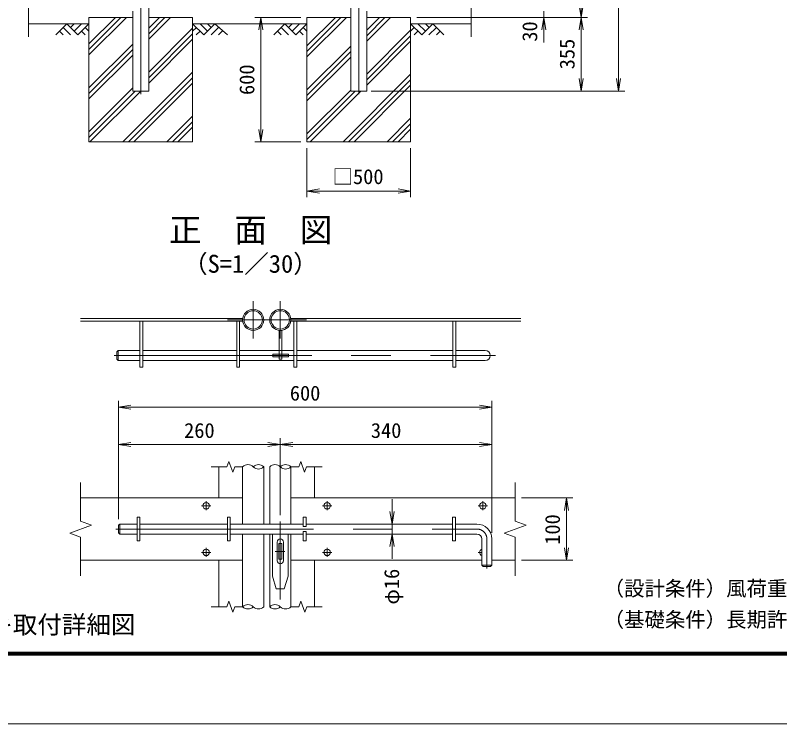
# Model space of a CAD drawing. Units: millimetres, scale not verified, with parts at other scales. Extents: x -6300 to 6300, y -4455 to 4455.
# Drawn here: x -3685 to 0, y -4455 to -1038 of the extents above; entities that cross this region are included whole.
import ezdxf
from ezdxf.enums import TextEntityAlignment as Align

# ---------------------------------------------------------------- set-up
doc = ezdxf.new("R2010")
doc.units = ezdxf.units.MM
doc.header["$LTSCALE"] = 30
doc.linetypes.add('DASHED', pattern=[7.5, 6, -1.5])
doc.linetypes.add('USER1', pattern=[50.8, 31.75, -6.35, 6.35, -6.35])
for name, color, linetype, lineweight in [('0-0_D-STR1', 1, 'Continuous', 18), ('0-1_D-DCR-HCH', 7, 'Continuous', 9), ('0-2_D-STR4', 7, 'Continuous', 9), ('0-3_D-BGD', 7, 'Continuous', 9), ('0-4_D-STR3', 3, 'Continuous', 13), ('0-5_D-STR-DIM', 7, 'Continuous', 9), ('0-6_0', 7, 'Continuous', 9), ('0-8_D-TTL-TXT', 7, 'Continuous', 18), ('0-A_D-BMK', 2, 'USER1', 13), ('0-B_D-TTL', 7, 'Continuous', 9)]:
    doc.layers.add(name, color=color, linetype=linetype, lineweight=lineweight)
doc.styles.add('ＭＳ ゴシック', font='')
doc.styles.get('ＭＳ ゴシック').set_extended_font_data('MS Gothic')

# ---------------------------------------------------------------- blocks, each defined once
blk = doc.blocks.new('_Open')
at = {"layer": '0-6_0'}
blk.add_line((-30, 5), (0, 0), dxfattribs=at)
blk.add_lwpolyline([(-30, -5), (0, 0), (-30, 0)], dxfattribs=at)

msp = doc.modelspace()

# ---------------------------------------------------------------- linework, layer by layer
at = {"layer": '0-0_D-STR1'}
for p, q in [((-3042.24, -41.91), (-3042.24, -1403.91)), ((-2589.13, -2500.58), (-3370.45, -2500.58)), ((-2357.53, -2500.58), (-1247.93, -2500.58)), ((-2589.13, -2514.08), (-3370.45, -2514.08)), ((-2357.53, -2514.08), (-1247.93, -2514.08)), ((-2703.58, -3215.96), (-2703.58, -3365.96)), ((-2589.58, -3215.96), (-2589.58, -3491.96)), ((-2487.58, -3215.96), (-2487.58, -3491.96)), ((-2459.08, -3215.96), (-2459.08, -3491.96)), ((-2357.08, -3215.96), (-2357.08, -3491.96)), ((-2243.08, -3215.96), (-2243.08, -3365.96)), ((-2589.58, -3365.96), (-3370.45, -3365.96)), ((-2357.08, -3365.96), (-1275.58, -3365.96)), ((-2589.58, -3539.96), (-2589.58, -3890.96)), ((-2487.58, -3539.96), (-2487.58, -3890.96)), ((-2459.08, -3539.96), (-2459.08, -3890.96)), ((-2357.08, -3539.96), (-2357.08, -3890.96)), ((-2589.58, -3665.96), (-3370.45, -3665.96)), ((-2703.58, -3665.96), (-2703.58, -3890.96)), ((-2357.08, -3665.96), (-1436.08, -3665.96)), ((-2243.08, -3665.96), (-2243.08, -3890.96)), ((-1388.08, -3665.96), (-1275.58, -3665.96))]:
    msp.add_line(p, q, dxfattribs=at)
for points in [[(-2067.74, 981.09), (-2067.74, -1403.91), (-1991.44, -1403.91), (-1991.44, -1018.91)], [(-3042.24, -1403.91), (-3118.54, -1403.91), (-3118.54, -1018.91)]]:
    msp.add_lwpolyline(points, dxfattribs=at)
for centre, radius in [((-2538.58, -2507.33), 51), ((-2538.58, -2507.33), 44.1), ((-2408.08, -2507.33), 51), ((-2408.08, -2507.33), 44.1)]:
    msp.add_circle(centre, radius, dxfattribs=at)
at = {"layer": '0-1_D-DCR-HCH'}
for p, q in [((-3330.39, -1229.68), (-3149.62, -1048.91)), ((-3330.39, -1203.17), (-3176.14, -1048.91)), ((-3330.39, -1176.65), (-3202.66, -1048.91)), ((-3042.24, -1153.66), (-2937.49, -1048.91)), ((-3042.24, -1127.15), (-2964.01, -1048.91)), ((-3042.24, -1100.63), (-2990.53, -1048.91)), ((-2279.59, -1239.54), (-2088.96, -1048.91)), ((-2279.59, -1213.03), (-2115.48, -1048.91)), ((-2279.59, -1186.51), (-2142, -1048.91)), ((-1991.44, -1163.52), (-1876.83, -1048.91)), ((-1991.44, -1137.01), (-1903.35, -1048.91)), ((-1991.44, -1110.49), (-1929.86, -1048.91)), ((-3436.82, -1078.91), (-3490.03, -1132.12)), ((-3454.56, -1096.65), (-3418.92, -1132.12)), ((-3436.82, -1078.91), (-3383.61, -1132.12)), ((-3419.17, -1096.74), (-3401.34, -1078.91)), ((-3401.34, -1114.39), (-3365.87, -1078.91)), ((-3383.61, -1132.12), (-3330.39, -1078.91)), ((-3348.13, -1096.65), (-3330.39, -1114.31)), ((-3042.24, -1312.76), (-2830.39, -1100.91)), ((-2777.18, -1132.12), (-2830.39, -1078.91)), ((-2812.66, -1096.65), (-2830.39, -1114.31)), ((-2759.44, -1114.39), (-2794.92, -1078.91)), ((-2723.97, -1078.91), (-2777.18, -1132.12)), ((-2741.71, -1096.65), (-2759.44, -1078.91)), ((-2706.23, -1096.65), (-2741.87, -1132.12)), ((-2723.97, -1078.91), (-2662.86, -1132.12)), ((-2386.02, -1078.91), (-2439.23, -1132.12)), ((-2403.76, -1096.65), (-2368.12, -1132.12)), ((-2386.02, -1078.91), (-2332.81, -1132.12)), ((-2368.28, -1096.65), (-2350.54, -1078.91)), ((-2350.54, -1114.39), (-2315.07, -1078.91)), ((-2332.81, -1132.12), (-2279.59, -1078.91)), ((-2297.33, -1096.65), (-2279.59, -1114.31)), ((-1726.38, -1132.12), (-1779.59, -1078.91)), ((-1761.86, -1096.65), (-1779.59, -1114.31)), ((-1708.64, -1114.39), (-1744.12, -1078.91)), ((-1673.17, -1078.91), (-1726.38, -1132.12)), ((-1690.81, -1096.74), (-1708.64, -1078.91)), ((-1655.43, -1096.65), (-1691.07, -1132.12)), ((-1673.17, -1078.91), (-1619.96, -1132.12)), ((-3472.29, -1114.39), (-3454.47, -1132.12)), ((-3365.87, -1114.39), (-3348.05, -1132.12)), ((-3042.24, -1339.28), (-2830.39, -1127.43)), ((-2794.92, -1114.39), (-2812.74, -1132.12)), ((-2688.5, -1114.39), (-2706.31, -1132.12)), ((-2421.49, -1114.39), (-2403.67, -1132.12)), ((-2315.07, -1114.39), (-2297.25, -1132.12)), ((-1991.44, -1322.62), (-1779.59, -1110.77)), ((-1991.44, -1349.14), (-1779.59, -1137.29)), ((-1744.12, -1114.39), (-1761.94, -1132.12)), ((-1637.7, -1114.39), (-1655.51, -1132.12)), ((-3330.39, -1388.78), (-3118.54, -1176.93)), ((-3042.24, -1365.8), (-2830.39, -1153.95)), ((-1991.44, -1375.66), (-1779.59, -1163.81)), ((-3330.39, -1415.3), (-3118.54, -1203.45)), ((-2279.59, -1398.64), (-2067.74, -1186.79)), ((-2279.59, -1425.16), (-2067.74, -1213.31)), ((-3330.39, -1441.81), (-3118.54, -1229.96)), ((-2279.59, -1451.67), (-2067.74, -1239.82)), ((-3166.26, -1648.91), (-2830.39, -1313.05)), ((-2105.6, -1648.91), (-1779.59, -1322.91)), ((-3139.74, -1648.91), (-2830.39, -1339.56)), ((-2079.08, -1648.91), (-1779.59, -1349.42)), ((-3330.39, -1600.91), (-3118.54, -1389.06)), ((-3113.23, -1648.91), (-2830.39, -1366.08)), ((-2279.59, -1610.77), (-2067.74, -1398.92)), ((-2052.57, -1648.91), (-1779.59, -1375.94)), ((-3330.39, -1627.43), (-3106.88, -1403.91)), ((-3325.36, -1648.91), (-3080.36, -1403.91)), ((-2279.59, -1637.29), (-2046.22, -1403.91)), ((-2264.7, -1648.91), (-2019.7, -1403.91)), ((-2954.13, -1648.91), (-2830.39, -1525.18)), ((-1893.47, -1648.91), (-1779.59, -1535.04)), ((-2927.61, -1648.91), (-2830.39, -1551.69)), ((-2901.1, -1648.91), (-2830.39, -1578.21)), ((-1866.95, -1648.91), (-1779.59, -1561.55)), ((-1840.44, -1648.91), (-1779.59, -1588.07))]:
    msp.add_line(p, q, dxfattribs=at)
at = {"layer": '0-2_D-STR4'}
for p, q in [((-3330.39, -1048.91), (-3118.54, -1048.91)), ((-2067.74, -1048.91), (-2279.59, -1048.91)), ((-1779.59, -1048.91), (-1991.44, -1048.91))]:
    msp.add_line(p, q, dxfattribs=at)
for points in [[(-3042.24, -1048.91), (-2830.39, -1048.91), (-2830.39, -1648.91), (-3330.39, -1648.91), (-3330.39, -1048.91)], [(-2279.59, -1048.91), (-2279.59, -1648.91), (-1779.59, -1648.91), (-1779.59, -1048.91)]]:
    msp.add_lwpolyline(points, dxfattribs=at)
at = {"layer": '0-3_D-BGD'}
for p, q in [((-3622.49, -1078.91), (-3330.39, -1078.91)), ((-2279.59, -1078.91), (-2830.39, -1078.91)), ((-1487.49, -1078.91), (-1779.59, -1078.91))]:
    msp.add_line(p, q, dxfattribs=at)
at = {"layer": '0-4_D-STR3'}
for p, q in [((-3084.58, -2736.08), (-3084.58, -2514.08)), ((-3071.08, -2736.08), (-3071.08, -2514.08)), ((-2618.08, -2736.08), (-2618.08, -2514.08)), ((-2604.58, -2736.08), (-2604.58, -2514.08)), ((-2342.08, -2736.08), (-2342.08, -2514.08)), ((-2328.58, -2736.08), (-2328.58, -2514.08)), ((-1575.58, -2736.08), (-1575.58, -2514.08)), ((-1562.08, -2736.08), (-1562.08, -2514.08)), ((-2413.33, -2558.33), (-2399.83, -2558.33)), ((-2413.33, -2655.08), (-2413.33, -2558.33)), ((-2399.83, -2655.08), (-2399.83, -2558.33)), ((-3195.58, -2661.08), (-3189.58, -2655.08)), ((-3195.58, -2697.08), (-3195.58, -2661.08)), ((-3189.58, -2655.08), (-3084.58, -2655.08)), ((-3189.58, -2655.08), (-3189.58, -2703.08)), ((-3071.08, -2655.08), (-2618.08, -2655.08)), ((-2604.58, -2655.08), (-2342.08, -2655.08)), ((-2328.58, -2655.08), (-1575.58, -2655.08)), ((-1562.08, -2655.08), (-1419.58, -2655.08)), ((-3195.58, -2697.08), (-3189.58, -2703.08)), ((-3189.58, -2703.08), (-3084.58, -2703.08)), ((-3071.08, -2703.08), (-2618.08, -2703.08)), ((-2604.58, -2703.08), (-2342.08, -2703.08)), ((-2328.58, -2703.08), (-1575.58, -2703.08)), ((-1562.08, -2703.08), (-1419.58, -2703.08)), ((-3084.58, -2736.08), (-3071.08, -2736.08)), ((-2618.08, -2736.08), (-2604.58, -2736.08)), ((-2342.08, -2736.08), (-2328.58, -2736.08)), ((-1575.58, -2736.08), (-1562.08, -2736.08)), ((-3098.08, -3458.96), (-3084.58, -3458.96)), ((-3098.08, -3458.96), (-3098.08, -3572.96)), ((-3084.58, -3458.96), (-3084.58, -3572.96)), ((-2663.08, -3458.96), (-2663.08, -3572.96)), ((-2663.08, -3458.96), (-2649.58, -3458.96)), ((-2649.58, -3458.96), (-2649.58, -3572.96)), ((-2297.08, -3458.96), (-2297.08, -3503.96)), ((-2297.08, -3458.96), (-2283.58, -3458.96)), ((-2283.58, -3458.96), (-2283.58, -3503.96)), ((-1577.08, -3458.96), (-1577.08, -3572.96)), ((-1577.08, -3458.96), (-1563.58, -3458.96)), ((-1563.58, -3458.96), (-1563.58, -3572.96)), ((-3188.08, -3497.96), (-3182.08, -3491.96)), ((-3188.08, -3497.96), (-3188.08, -3533.96)), ((-3182.08, -3491.96), (-3098.08, -3491.96)), ((-3182.08, -3491.96), (-3182.08, -3539.96)), ((-3084.58, -3491.96), (-2663.08, -3491.96)), ((-2649.58, -3491.96), (-2297.08, -3491.96)), ((-2283.58, -3491.96), (-1577.08, -3491.96)), ((-1563.58, -3491.96), (-1460.08, -3491.96)), ((-3188.08, -3533.96), (-3182.08, -3539.96)), ((-2297.08, -3503.96), (-2283.58, -3503.96)), ((-2297.08, -3527.96), (-2283.58, -3527.96)), ((-2297.08, -3527.96), (-2297.08, -3572.96)), ((-2283.58, -3527.96), (-2283.58, -3572.96)), ((-3182.08, -3539.96), (-3098.08, -3539.96)), ((-3098.08, -3572.96), (-3084.58, -3572.96)), ((-3084.58, -3539.96), (-2663.08, -3539.96)), ((-2663.08, -3572.96), (-2649.58, -3572.96)), ((-2649.58, -3539.96), (-2297.08, -3539.96)), ((-2445.58, -3539.96), (-2445.58, -3743.96)), ((-2370.58, -3539.96), (-2370.58, -3743.96)), ((-2297.08, -3572.96), (-2283.58, -3572.96)), ((-2283.58, -3539.96), (-1577.08, -3539.96)), ((-1577.08, -3572.96), (-1563.58, -3572.96)), ((-1563.58, -3539.96), (-1460.08, -3539.96)), ((-1388.08, -3563.96), (-1388.08, -3689.96)), ((-2423.08, -3578.96), (-2423.08, -3668.96)), ((-2414.83, -3586.46), (-2401.33, -3586.46)), ((-2414.83, -3586.46), (-2414.83, -3661.46)), ((-2401.33, -3586.46), (-2401.33, -3661.46)), ((-2393.08, -3578.96), (-2393.08, -3668.96)), ((-2414.83, -3661.46), (-2401.33, -3661.46)), ((-1436.08, -3689.96), (-1388.08, -3689.96)), ((-1430.08, -3695.96), (-1394.08, -3695.96)), ((-1394.08, -3695.96), (-1388.08, -3689.96)), ((-2445.58, -3743.96), (-2427.58, -3803.96)), ((-2388.58, -3803.96), (-2370.58, -3743.96)), ((-2427.58, -3803.96), (-2388.58, -3803.96))]:
    msp.add_line(p, q, dxfattribs=at)
at = {"layer": '0-4_D-STR3', "color": 4, "linetype": 'DASHED', "lineweight": 9}
for p, q in [((-2444.08, -2672.33), (-2369.08, -2672.33)), ((-2444.08, -2672.33), (-2444.08, -2685.83)), ((-2444.08, -2685.83), (-2369.08, -2685.83)), ((-2413.33, -2655.08), (-2413.33, -2696.33)), ((-2399.83, -2655.08), (-2399.83, -2696.33)), ((-2369.08, -2672.33), (-2369.08, -2685.83)), ((-2413.33, -2696.33), (-2399.83, -2696.33))]:
    msp.add_line(p, q, dxfattribs=at)
at = {"layer": '0-4_D-STR3'}
msp.add_lwpolyline([(-1436.08, -3563.96), (-1436.08, -3689.96), (-1430.08, -3695.96)], dxfattribs=at)
for centre in [(-2765.08, -3403.46), (-2181.58, -3403.46), (-1431.58, -3403.46), (-2765.08, -3628.46), (-2181.58, -3628.46)]:
    msp.add_circle(centre, 15.75, dxfattribs=at)
for centre, radius, start, end in [((-1419.58, -2679.08), 24, 270, 90), ((-1460.08, -3563.96), 72, 0, 90), ((-2408.08, -3578.96), 15, 0, 180), ((-1460.08, -3563.96), 24, 0, 90), ((-1431.58, -3628.46), 15.75, 106.60155, 253.39845), ((-2408.08, -3668.96), 15, 180, 0)]:
    msp.add_arc(centre, radius, start, end, dxfattribs=at)
at = {"layer": '0-5_D-STR-DIM'}
for p, q in [((-777.49, -1343.91), (-777.49, 1916.09)), ((-3622.49, -1141.91), (-3622.49, 425.44)), ((-1487.49, -1141.91), (-1487.49, 425.44)), ((-1137.49, -1048.91), (-1137.49, -1018.91)), ((-2309.59, -1048.91), (-2531.37, -1048.91)), ((-1749.59, -1048.91), (-1107.49, -1048.91)), ((-1749.59, -1048.91), (-927.49, -1048.91)), ((-1749.59, -1048.91), (-927.49, -1048.91)), ((-2501.37, -1588.91), (-2501.37, -1108.91)), ((-1137.49, -1108.91), (-1137.49, -1168.91)), ((-957.49, -1108.91), (-957.49, -1343.91)), ((-1969.34, -1403.91), (-747.49, -1403.91)), ((-1969.34, -1403.91), (-927.49, -1403.91)), ((-2309.59, -1648.91), (-2531.37, -1648.91)), ((-2279.59, -1678.91), (-2279.59, -1915.85)), ((-1779.59, -1678.91), (-1779.59, -1915.85)), ((-2219.59, -1885.85), (-1839.59, -1885.85)), ((-3188.08, -3467.96), (-3188.08, -2898.43)), ((-1388.08, -3533.96), (-1388.08, -2898.43)), ((-3128.08, -2928.43), (-1448.08, -2928.43)), ((-3188.08, -3467.96), (-3188.08, -3078.43)), ((-2408.08, -3449.9), (-2408.08, -3078.43)), ((-2408.08, -3449.9), (-2408.08, -3078.43)), ((-1388.08, -3533.96), (-1388.08, -3078.43)), ((-3128.08, -3108.43), (-2468.08, -3108.43)), ((-2348.08, -3108.43), (-1448.08, -3108.43)), ((-2656.2, -3189.53), (-2665.82, -3215.96)), ((-2636.96, -3242.39), (-2656.2, -3189.53)), ((-2309.7, -3189.53), (-2319.32, -3215.96)), ((-2290.46, -3242.39), (-2309.7, -3189.53)), ((-2665.82, -3215.96), (-2741.08, -3215.96)), ((-2627.34, -3215.96), (-2636.96, -3242.39)), ((-2627.34, -3215.96), (-2589.58, -3215.96)), ((-2357.08, -3215.96), (-2319.32, -3215.96)), ((-2280.84, -3215.96), (-2290.46, -3242.39)), ((-2280.84, -3215.96), (-2205.58, -3215.96)), ((-3370.45, -3290.96), (-3370.45, -3477.48)), ((-1275.58, -3290.96), (-1275.58, -3477.48)), ((-1869.39, -3431.96), (-1869.39, -3371.96)), ((-1245.58, -3365.96), (-997.95, -3365.96)), ((-1027.95, -3605.96), (-1027.95, -3425.96)), ((-3423.3, -3535.2), (-3317.59, -3496.72)), ((-3317.59, -3496.72), (-3370.45, -3477.48)), ((-1789.96, -3491.96), (-1899.39, -3491.96)), ((-1869.39, -3539.96), (-1869.39, -3491.96)), ((-1328.44, -3535.2), (-1222.72, -3496.72)), ((-1222.72, -3496.72), (-1275.58, -3477.48)), ((-3370.45, -3554.44), (-3423.3, -3535.2)), ((-1275.58, -3554.44), (-1328.44, -3535.2)), ((-3370.45, -3554.44), (-3370.45, -3740.96)), ((-1789.96, -3539.96), (-1899.39, -3539.96)), ((-1275.58, -3554.44), (-1275.58, -3740.96)), ((-1869.39, -3599.96), (-1869.39, -3659.96)), ((-1245.58, -3665.96), (-997.95, -3665.96)), ((-2656.07, -3864.53), (-2665.69, -3890.96)), ((-2636.83, -3917.39), (-2656.07, -3864.53)), ((-2309.57, -3864.53), (-2319.19, -3890.96)), ((-2290.33, -3917.39), (-2309.57, -3864.53)), ((-2665.95, -3890.96), (-2741.21, -3890.96)), ((-2627.21, -3890.96), (-2636.83, -3917.39)), ((-2627.21, -3890.96), (-2589.58, -3890.96)), ((-2356.95, -3890.96), (-2319.19, -3890.96)), ((-2280.71, -3890.96), (-2290.33, -3917.39)), ((-2280.71, -3890.96), (-2205.45, -3890.96))]:
    msp.add_line(p, q, dxfattribs=at)
for centre, start, end in [((-2564.08, -3241.63), 45.18146, 134.81854), ((-2513.08, -3241.63), 45.18146, 134.81854), ((-2433.58, -3241.63), 45.18146, 134.81854), ((-2382.58, -3241.63), 45.18146, 134.81854), ((-2513.08, -3190.3), 225.18146, 314.81854), ((-2382.58, -3190.3), 225.18146, 314.81854), ((-2564.08, -3916.63), 45.18146, 134.81854), ((-2564.08, -3865.3), 225.18146, 314.81854), ((-2513.08, -3865.3), 225.18146, 314.81854), ((-2433.58, -3916.63), 45.18146, 134.81854), ((-2433.58, -3865.3), 225.18146, 314.81854), ((-2382.58, -3865.3), 225.18146, 314.81854)]:
    msp.add_arc(centre, 36.18, start, end, dxfattribs=at)
at = {"layer": '0-A_D-BMK'}
for p, q in [((-3080.39, -1418.91), (-3080.39, 1991.09)), ((-2029.59, -1418.91), (-2029.59, 1991.09)), ((-2538.58, -2597.33), (-2538.58, -2417.33)), ((-2408.08, -2597.33), (-2408.08, -2417.33)), ((-2663.08, -2507.33), (-2282.08, -2507.33)), ((-3208.6, -2679.08), (-1369.76, -2679.08)), ((-2765.08, -3381.14), (-2765.08, -3425.78)), ((-2181.58, -3381.14), (-2181.58, -3425.78)), ((-1431.58, -3381.14), (-1431.58, -3425.78)), ((-2787.4, -3403.46), (-2742.76, -3403.46)), ((-2159.26, -3403.46), (-2203.9, -3403.46)), ((-1409.26, -3403.46), (-1453.9, -3403.46)), ((-2408.08, -3479.9), (-2408.08, -3856.5)), ((-3200.4, -3515.96), (-1460.08, -3515.96)), ((-1412.08, -3563.96), (-1412.08, -3705.76)), ((-2765.08, -3606.14), (-2765.08, -3650.78)), ((-2181.58, -3606.14), (-2181.58, -3650.78)), ((-2787.4, -3628.46), (-2742.76, -3628.46)), ((-2432.36, -3623.96), (-2385.72, -3623.96)), ((-2159.26, -3628.46), (-2203.9, -3628.46)), ((-1436.08, -3628.46), (-1453.9, -3628.46))]:
    msp.add_line(p, q, dxfattribs=at)
msp.add_arc((-1460.08, -3563.96), 48, 0, 90, dxfattribs=at)
at = {"layer": '0-B_D-TTL', "color": 2, "lineweight": 18}
msp.add_lwpolyline([(-6300.35, 4455.14), (6299.65, 4455.14), (6299.65, -4454.86), (-6300.35, -4454.86)], close=True, dxfattribs=at)
at = {"layer": '0-B_D-TTL'}
for points in [[(-5895.35, 4125.14), (5894.65, 4125.14), (5894.65, -4124.86), (-5895.35, -4124.86)], [(-5891.6, 4121.39), (5890.9, 4121.39), (5890.9, -4121.11), (-5891.6, -4121.11)], [(-5887.85, 4117.64), (5887.15, 4117.64), (5887.15, -4117.36), (-5887.85, -4117.36)], [(-5884.1, 4113.89), (5883.4, 4113.89), (5883.4, -4113.61), (-5884.1, -4113.61)], [(-5880.35, 4110.14), (5879.65, 4110.14), (5879.65, -4109.86), (-5880.35, -4109.86)]]:
    msp.add_lwpolyline(points, close=True, dxfattribs=at)

# ---------------------------------------------------------------- block references
at = {"layer": '0-5_D-STR-DIM', "xscale": 2, "yscale": 2}
for p, rotation in [((-957.49, -1048.91), 270), ((-2501.37, -1048.91), 90), ((-1137.49, -1048.91), 90), ((-957.49, -1048.91), 90), ((-957.49, -1403.91), 270), ((-777.49, -1403.91), 270), ((-2501.37, -1648.91), 270), ((-2279.59, -1885.85), 180), ((-3188.08, -2928.43), 180), ((-3188.08, -3108.43), 180), ((-2408.08, -3108.43), 180), ((-1027.95, -3365.96), 90), ((-1869.39, -3491.96), 270), ((-1869.39, -3539.96), 90), ((-1027.95, -3665.96), 270)]:
    msp.add_blockref('_Open', p, dxfattribs=dict(at, rotation=rotation))
for p in [(-1779.59, -1885.85), (-1388.08, -2928.43), (-2408.08, -3108.43), (-1388.08, -3108.43)]:
    msp.add_blockref('_Open', p, dxfattribs=at)

# ---------------------------------------------------------------- texts
at = {"layer": '0-5_D-STR-DIM', "style": 'ＭＳ ゴシック'}
for s, p in [('30', (-1147.61, -1165.77)), ('355', (-967.62, -1298.75)), ('600', (-2511.49, -1422.79)), ('100', (-1038.07, -3591.94)), ('φ16', (-1813.3, -3880.39))]:
    msp.add_text(s, height=72.14, rotation=90, dxfattribs=at).set_placement(p, align=Align.BOTTOM_LEFT)
for s, p in [('□500', (-2155.82, -1874.21)), ('600', (-2361.95, -2918.31)), ('260', (-2871.58, -3098.31)), ('340', (-1971.39, -3098.31))]:
    msp.add_text(s, height=72.14, dxfattribs=at).set_placement(p, align=Align.BOTTOM_LEFT)
at = {"layer": '0-8_D-TTL-TXT', "style": 'ＭＳ ゴシック'}
for s, height, p in [('正\u3000面\u3000図', 115.5, (-2944.84, -2166.3)), ('（S=1／30）', 86.66, (-2876.62, -2306.09)), ('（設計条件）風荷重：昭和57年改正 建築基準法・同施行令に基づく風圧力に準拠。', 72.14, (-849.02, -3860.27)), ('（基礎条件）長期許容地耐力98kN/㎡ の場合。', 72.14, (-849.02, -4010.27)), ('カンヌキ取付詳細図', 86.66, (-4170.08, -4046.26))]:
    msp.add_text(s, height=height, dxfattribs=at).set_placement(p, align=Align.BOTTOM_LEFT)

doc.saveas('drawing.dxf')
